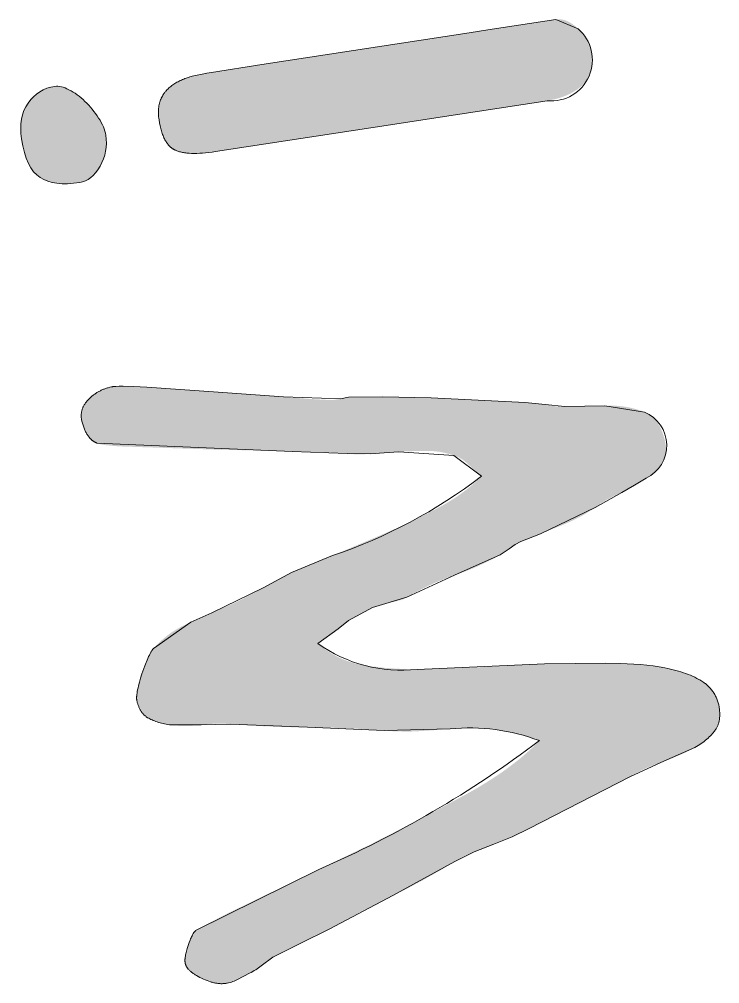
# Model space of a CAD drawing. Header units: millimetres. Extents: x 0 to 505, y 0 to 432.
# Drawn here: x 260.62 to 269.01, y 80.91 to 92.47 of the extents above; entities that cross this region are included whole.
import ezdxf

# ---------------------------------------------------------------- set-up
doc = ezdxf.new("R2010")
doc.units = ezdxf.units.MM
doc.header["$MEASUREMENT"] = 0
doc.layers.add('DEFAULT', color=4, linetype='Continuous')

msp = doc.modelspace()

# ---------------------------------------------------------------- hatches: boundary and pattern name
at = {"layer": 'DEFAULT', "extrusion": (0, 0, -1)}
for points in [[(-267.314, 92.361), (-267.331, 92.345), (-267.339, 92.337), (-267.346, 92.328), (-267.354, 92.32), (-267.361, 92.311), (-267.368, 92.303), (-267.375, 92.294), (-267.382, 92.285), (-267.388, 92.276), (-267.394, 92.267), (-267.4, 92.258), (-267.406, 92.249), (-267.412, 92.24), (-267.417, 92.231), (-267.422, 92.222), (-267.427, 92.213), (-267.432, 92.203), (-267.436, 92.194), (-267.44, 92.184), (-267.444, 92.175), (-267.448, 92.165), (-267.452, 92.155), (-267.455, 92.146), (-267.458, 92.136), (-267.461, 92.126), (-267.464, 92.116), (-267.467, 92.106), (-267.469, 92.096), (-267.471, 92.086), (-267.473, 92.075), (-267.475, 92.065), (-267.477, 92.05), (-267.479, 92.034), (-267.48, 92.019), (-267.481, 92.005), (-267.482, 91.99), (-267.482, 91.976), (-267.482, 91.962), (-267.482, 91.948), (-267.481, 91.934), (-267.48, 91.92), (-267.478, 91.907), (-267.476, 91.894), (-267.474, 91.881), (-267.471, 91.869), (-267.468, 91.856), (-267.465, 91.844), (-267.461, 91.832), (-267.457, 91.82), (-267.452, 91.809), (-267.447, 91.797), (-267.445, 91.792), (-267.442, 91.786), (-267.439, 91.781), (-267.436, 91.775), (-267.433, 91.77), (-267.43, 91.764), (-267.427, 91.759), (-267.424, 91.754), (-267.42, 91.749), (-267.417, 91.744), (-267.41, 91.734), (-267.402, 91.724), (-267.394, 91.714), (-267.386, 91.705), (-267.377, 91.695), (-267.368, 91.686), (-267.358, 91.678), (-267.349, 91.669), (-267.339, 91.661), (-267.329, 91.652), (-267.318, 91.644), (-267.308, 91.637), (-267.297, 91.629), (-267.286, 91.622), (-267.275, 91.614), (-267.263, 91.607), (-267.252, 91.601), (-267.24, 91.594), (-267.228, 91.587), (-267.216, 91.581), (-267.203, 91.575), (-267.191, 91.569), (-267.178, 91.564), (-267.165, 91.558), (-267.151, 91.553), (-267.138, 91.548), (-267.124, 91.543), (-267.096, 91.534), (-267.067, 91.525), (-267.038, 91.517), (-267.007, 91.511), (-266.976, 91.504), (-266.944, 91.499), (-266.944, 91.499), (-265.559, 91.286), (-265.559, 91.286), (-265.015, 91.203), (-265.015, 91.203), (-262.967, 90.889), (-262.926, 90.883), (-262.887, 90.878), (-262.849, 90.874), (-262.813, 90.871), (-262.778, 90.868), (-262.744, 90.867), (-262.712, 90.867), (-262.681, 90.867), (-262.652, 90.869), (-262.638, 90.87), (-262.624, 90.871), (-262.61, 90.873), (-262.597, 90.875), (-262.584, 90.877), (-262.572, 90.879), (-262.56, 90.882), (-262.548, 90.884), (-262.537, 90.887), (-262.526, 90.891), (-262.516, 90.894), (-262.505, 90.898), (-262.495, 90.901), (-262.486, 90.906), (-262.481, 90.908), (-262.477, 90.91), (-262.472, 90.912), (-262.468, 90.915), (-262.463, 90.918), (-262.459, 90.92), (-262.454, 90.923), (-262.45, 90.926), (-262.446, 90.929), (-262.442, 90.932), (-262.437, 90.936), (-262.433, 90.939), (-262.429, 90.943), (-262.425, 90.946), (-262.421, 90.95), (-262.418, 90.954), (-262.414, 90.958), (-262.41, 90.962), (-262.406, 90.966), (-262.402, 90.97), (-262.399, 90.975), (-262.395, 90.979), (-262.392, 90.984), (-262.388, 90.989), (-262.385, 90.993), (-262.381, 90.998), (-262.375, 91.009), (-262.368, 91.019), (-262.362, 91.031), (-262.356, 91.042), (-262.35, 91.054), (-262.345, 91.067), (-262.339, 91.08), (-262.334, 91.093), (-262.329, 91.107), (-262.324, 91.121), (-262.32, 91.136), (-262.316, 91.151), (-262.311, 91.167), (-262.307, 91.183), (-262.304, 91.199), (-262.297, 91.233), (-262.291, 91.27), (-262.288, 91.289), (-262.286, 91.307), (-262.284, 91.325), (-262.283, 91.343), (-262.283, 91.361), (-262.283, 91.378), (-262.284, 91.386), (-262.284, 91.395), (-262.285, 91.403), (-262.286, 91.411), (-262.287, 91.419), (-262.288, 91.427), (-262.289, 91.435), (-262.29, 91.443), (-262.292, 91.45), (-262.293, 91.458), (-262.295, 91.465), (-262.297, 91.473), (-262.299, 91.48), (-262.301, 91.487), (-262.304, 91.494), (-262.306, 91.501), (-262.309, 91.508), (-262.312, 91.515), (-262.315, 91.521), (-262.318, 91.528), (-262.324, 91.541), (-262.331, 91.554), (-262.338, 91.566), (-262.346, 91.578), (-262.35, 91.584), (-262.354, 91.589), (-262.358, 91.595), (-262.362, 91.601), (-262.367, 91.606), (-262.371, 91.612), (-262.376, 91.617), (-262.38, 91.622), (-262.385, 91.628), (-262.39, 91.633), (-262.395, 91.638), (-262.4, 91.643), (-262.41, 91.652), (-262.421, 91.662), (-262.432, 91.671), (-262.443, 91.68), (-262.455, 91.688), (-262.468, 91.696), (-262.48, 91.704), (-262.493, 91.712), (-262.506, 91.719), (-262.519, 91.726), (-262.532, 91.733), (-262.545, 91.739), (-262.559, 91.746), (-262.573, 91.752), (-262.587, 91.758), (-262.601, 91.763), (-262.615, 91.768), (-262.629, 91.773), (-262.644, 91.778), (-262.659, 91.783), (-262.674, 91.787), (-262.689, 91.791), (-262.749, 91.805), (-262.808, 91.818), (-262.864, 91.829), (-262.918, 91.838), (-262.918, 91.838), (-263.522, 91.931), (-263.522, 91.931), (-266.007, 92.312), (-266.007, 92.312), (-266.232, 92.347), (-266.232, 92.347), (-267.049, 92.472), (-267.053, 92.473), (-267.057, 92.473), (-267.061, 92.474), (-267.065, 92.474), (-267.069, 92.474), (-267.073, 92.475), (-267.077, 92.475), (-267.082, 92.475), (-267.086, 92.475), (-267.09, 92.475), (-267.094, 92.475), (-267.098, 92.474), (-267.102, 92.474), (-267.106, 92.474), (-267.11, 92.473), (-267.114, 92.473), (-267.123, 92.471), (-267.131, 92.47), (-267.139, 92.468), (-267.147, 92.466), (-267.156, 92.463), (-267.164, 92.461), (-267.172, 92.458), (-267.18, 92.454), (-267.189, 92.451), (-267.197, 92.447), (-267.205, 92.443), (-267.214, 92.438), (-267.222, 92.433), (-267.23, 92.428), (-267.239, 92.423), (-267.247, 92.417), (-267.255, 92.411), (-267.264, 92.405), (-267.272, 92.399), (-267.281, 92.392), (-267.289, 92.385), (-267.297, 92.377), (-267.306, 92.369)], [(-261.211, 91.631), (-261.224, 91.624), (-261.236, 91.617), (-261.248, 91.61), (-261.26, 91.603), (-261.273, 91.595), (-261.285, 91.587), (-261.297, 91.579), (-261.309, 91.57), (-261.321, 91.561), (-261.332, 91.552), (-261.356, 91.533), (-261.379, 91.512), (-261.403, 91.491), (-261.425, 91.468), (-261.448, 91.445), (-261.469, 91.421), (-261.49, 91.396), (-261.51, 91.371), (-261.529, 91.345), (-261.548, 91.319), (-261.566, 91.291), (-261.575, 91.278), (-261.583, 91.264), (-261.591, 91.251), (-261.599, 91.237), (-261.606, 91.224), (-261.612, 91.211), (-261.618, 91.198), (-261.624, 91.185), (-261.629, 91.172), (-261.633, 91.16), (-261.638, 91.147), (-261.642, 91.135), (-261.645, 91.123), (-261.648, 91.111), (-261.65, 91.099), (-261.652, 91.087), (-261.654, 91.074), (-261.656, 91.062), (-261.657, 91.049), (-261.658, 91.037), (-261.659, 91.024), (-261.659, 91.012), (-261.66, 91), (-261.66, 90.988), (-261.659, 90.976), (-261.659, 90.964), (-261.658, 90.952), (-261.657, 90.94), (-261.656, 90.928), (-261.654, 90.916), (-261.652, 90.904), (-261.65, 90.892), (-261.648, 90.881), (-261.646, 90.869), (-261.643, 90.858), (-261.64, 90.846), (-261.636, 90.835), (-261.633, 90.823), (-261.629, 90.812), (-261.625, 90.801), (-261.62, 90.79), (-261.616, 90.778), (-261.611, 90.767), (-261.606, 90.756), (-261.6, 90.745), (-261.595, 90.734), (-261.589, 90.723), (-261.583, 90.713), (-261.576, 90.702), (-261.57, 90.692), (-261.563, 90.682), (-261.557, 90.672), (-261.55, 90.662), (-261.543, 90.653), (-261.537, 90.644), (-261.53, 90.636), (-261.523, 90.627), (-261.516, 90.619), (-261.509, 90.612), (-261.501, 90.604), (-261.494, 90.597), (-261.487, 90.59), (-261.479, 90.584), (-261.472, 90.577), (-261.464, 90.571), (-261.456, 90.566), (-261.448, 90.56), (-261.441, 90.555), (-261.433, 90.551), (-261.425, 90.546), (-261.416, 90.542), (-261.408, 90.538), (-261.4, 90.535), (-261.392, 90.531), (-261.383, 90.528), (-261.375, 90.526), (-261.366, 90.523), (-261.357, 90.521), (-261.349, 90.519), (-261.34, 90.518), (-261.302, 90.512), (-261.265, 90.508), (-261.229, 90.505), (-261.195, 90.504), (-261.178, 90.503), (-261.161, 90.503), (-261.145, 90.504), (-261.129, 90.504), (-261.113, 90.505), (-261.098, 90.506), (-261.082, 90.507), (-261.067, 90.509), (-261.053, 90.511), (-261.038, 90.514), (-261.024, 90.516), (-261.01, 90.519), (-260.996, 90.522), (-260.983, 90.526), (-260.97, 90.53), (-260.957, 90.534), (-260.944, 90.538), (-260.932, 90.543), (-260.92, 90.548), (-260.908, 90.554), (-260.897, 90.559), (-260.886, 90.565), (-260.875, 90.572), (-260.864, 90.578), (-260.859, 90.582), (-260.854, 90.585), (-260.849, 90.589), (-260.844, 90.593), (-260.839, 90.596), (-260.834, 90.6), (-260.829, 90.605), (-260.824, 90.609), (-260.819, 90.613), (-260.815, 90.618), (-260.81, 90.622), (-260.805, 90.627), (-260.801, 90.632), (-260.796, 90.637), (-260.792, 90.642), (-260.787, 90.647), (-260.779, 90.658), (-260.77, 90.67), (-260.762, 90.681), (-260.754, 90.694), (-260.747, 90.706), (-260.739, 90.72), (-260.732, 90.733), (-260.725, 90.748), (-260.718, 90.762), (-260.711, 90.777), (-260.705, 90.793), (-260.699, 90.809), (-260.693, 90.826), (-260.687, 90.843), (-260.681, 90.861), (-260.676, 90.879), (-260.666, 90.916), (-260.657, 90.956), (-260.649, 90.997), (-260.642, 91.041), (-260.64, 91.057), (-260.637, 91.073), (-260.636, 91.089), (-260.634, 91.104), (-260.633, 91.12), (-260.632, 91.135), (-260.632, 91.15), (-260.632, 91.165), (-260.632, 91.18), (-260.632, 91.194), (-260.633, 91.209), (-260.634, 91.223), (-260.636, 91.237), (-260.637, 91.251), (-260.639, 91.265), (-260.642, 91.278), (-260.644, 91.292), (-260.647, 91.305), (-260.651, 91.318), (-260.654, 91.331), (-260.658, 91.343), (-260.662, 91.356), (-260.667, 91.368), (-260.672, 91.38), (-260.677, 91.392), (-260.682, 91.404), (-260.688, 91.415), (-260.694, 91.427), (-260.7, 91.438), (-260.707, 91.449), (-260.714, 91.46), (-260.721, 91.471), (-260.729, 91.481), (-260.736, 91.491), (-260.744, 91.501), (-260.752, 91.511), (-260.761, 91.52), (-260.769, 91.53), (-260.777, 91.538), (-260.786, 91.547), (-260.795, 91.555), (-260.804, 91.563), (-260.813, 91.571), (-260.822, 91.579), (-260.832, 91.586), (-260.841, 91.593), (-260.851, 91.599), (-260.861, 91.606), (-260.871, 91.612), (-260.881, 91.618), (-260.892, 91.623), (-260.902, 91.629), (-260.913, 91.634), (-260.924, 91.638), (-260.935, 91.643), (-260.946, 91.647), (-260.958, 91.651), (-260.969, 91.655), (-260.981, 91.658), (-260.993, 91.661), (-261.005, 91.664), (-261.017, 91.667), (-261.029, 91.669), (-261.042, 91.671), (-261.046, 91.672), (-261.051, 91.672), (-261.055, 91.673), (-261.06, 91.673), (-261.065, 91.673), (-261.069, 91.673), (-261.074, 91.673), (-261.079, 91.673), (-261.084, 91.673), (-261.089, 91.672), (-261.094, 91.671), (-261.099, 91.671), (-261.104, 91.67), (-261.109, 91.669), (-261.114, 91.668), (-261.12, 91.667), (-261.125, 91.665), (-261.13, 91.664), (-261.136, 91.662), (-261.141, 91.661), (-261.152, 91.657), (-261.164, 91.653), (-261.175, 91.648), (-261.187, 91.643), (-261.199, 91.637)], [(-262.144, 88.065), (-262.52, 88.042), (-263.784, 87.947), (-264.124, 87.922), (-264.336, 87.91), (-264.343, 87.91), (-264.349, 87.91), (-264.356, 87.91), (-264.363, 87.911), (-264.37, 87.911), (-264.378, 87.912), (-264.394, 87.913), (-264.411, 87.916), (-264.429, 87.918), (-264.448, 87.922), (-264.468, 87.926), (-264.468, 87.926), (-264.561, 87.946), (-264.642, 87.948), (-264.737, 87.949), (-264.971, 87.947), (-265.555, 87.935), (-266.68, 87.879), (-266.711, 87.879), (-266.741, 87.878), (-266.771, 87.876), (-266.801, 87.874), (-266.83, 87.87), (-266.86, 87.866), (-266.889, 87.861), (-266.918, 87.856), (-266.947, 87.85), (-266.976, 87.845), (-267.005, 87.841), (-267.035, 87.837), (-267.065, 87.835), (-267.095, 87.833), (-267.125, 87.832), (-267.155, 87.832), (-267.637, 87.842), (-267.669, 87.843), (-267.701, 87.843), (-267.733, 87.843), (-267.764, 87.842), (-267.795, 87.84), (-267.826, 87.837), (-267.856, 87.833), (-267.886, 87.829), (-267.915, 87.824), (-267.945, 87.818), (-267.973, 87.811), (-268.002, 87.803), (-268.03, 87.795), (-268.058, 87.786), (-268.085, 87.776), (-268.118, 87.763), (-268.124, 87.76), (-268.129, 87.758), (-268.135, 87.755), (-268.14, 87.752), (-268.146, 87.75), (-268.151, 87.747), (-268.157, 87.744), (-268.162, 87.741), (-268.167, 87.737), (-268.172, 87.734), (-268.177, 87.731), (-268.182, 87.727), (-268.187, 87.723), (-268.192, 87.719), (-268.197, 87.716), (-268.202, 87.712), (-268.207, 87.707), (-268.212, 87.703), (-268.216, 87.699), (-268.221, 87.694), (-268.225, 87.69), (-268.23, 87.685), (-268.234, 87.681), (-268.238, 87.676), (-268.243, 87.671), (-268.251, 87.66), (-268.259, 87.65), (-268.267, 87.639), (-268.275, 87.627), (-268.282, 87.615), (-268.289, 87.602), (-268.296, 87.59), (-268.303, 87.576), (-268.309, 87.562), (-268.315, 87.548), (-268.321, 87.534), (-268.327, 87.519), (-268.332, 87.503), (-268.338, 87.487), (-268.343, 87.471), (-268.347, 87.454), (-268.352, 87.437), (-268.356, 87.419), (-268.36, 87.401), (-268.363, 87.384), (-268.365, 87.375), (-268.366, 87.367), (-268.367, 87.358), (-268.368, 87.35), (-268.369, 87.342), (-268.369, 87.334), (-268.37, 87.325), (-268.37, 87.317), (-268.37, 87.31), (-268.37, 87.302), (-268.369, 87.294), (-268.369, 87.286), (-268.368, 87.279), (-268.368, 87.271), (-268.367, 87.264), (-268.365, 87.257), (-268.364, 87.249), (-268.362, 87.242), (-268.361, 87.235), (-268.359, 87.228), (-268.357, 87.221), (-268.355, 87.214), (-268.352, 87.208), (-268.35, 87.201), (-268.347, 87.194), (-268.344, 87.188), (-268.341, 87.181), (-268.338, 87.175), (-268.334, 87.169), (-268.331, 87.163), (-268.327, 87.156), (-268.323, 87.15), (-268.319, 87.144), (-268.315, 87.138), (-268.311, 87.132), (-268.306, 87.126), (-268.301, 87.12), (-268.296, 87.114), (-268.286, 87.102), (-268.275, 87.09), (-268.264, 87.078), (-268.252, 87.066), (-268.239, 87.055), (-268.226, 87.043), (-268.212, 87.031), (-268.197, 87.02), (-268.182, 87.008), (-268.166, 86.997), (-268.149, 86.985), (-268.132, 86.974), (-267.991, 86.889), (-267.915, 86.844), (-267.877, 86.822), (-267.838, 86.802), (-267.794, 86.782), (-267.751, 86.762), (-267.709, 86.742), (-267.669, 86.72), (-267.63, 86.697), (-267.592, 86.674), (-267.556, 86.65), (-267.52, 86.624), (-267.497, 86.607), (-267.473, 86.591), (-267.448, 86.575), (-267.424, 86.56), (-267.4, 86.545), (-267.375, 86.53), (-267.35, 86.517), (-267.326, 86.504), (-267.275, 86.478), (-267.22, 86.452), (-267.163, 86.427), (-267.102, 86.402), (-266.865, 86.308), (-266.628, 86.216), (-266.562, 86.177), (-266.554, 86.172), (-266.545, 86.167), (-266.537, 86.161), (-266.527, 86.155), (-266.508, 86.141), (-266.488, 86.125), (-266.477, 86.116), (-266.465, 86.108), (-266.453, 86.099), (-266.44, 86.09), (-266.412, 86.072), (-266.381, 86.053), (-266.31, 86.015), (-266.239, 85.979), (-266.17, 85.945), (-266.101, 85.913), (-266.033, 85.884), (-265.965, 85.857), (-265.899, 85.832), (-265.832, 85.809), (-265.766, 85.786), (-265.698, 85.76), (-265.629, 85.732), (-265.558, 85.701), (-265.487, 85.667), (-265.414, 85.63), (-265.339, 85.59), (-265.263, 85.548), (-265.261, 85.546), (-265.258, 85.544), (-265.255, 85.542), (-265.252, 85.54), (-265.248, 85.538), (-265.245, 85.536), (-265.241, 85.534), (-265.237, 85.532), (-265.233, 85.53), (-265.229, 85.528), (-265.22, 85.524), (-265.21, 85.52), (-265.2, 85.516), (-265.189, 85.513), (-265.177, 85.509), (-265.165, 85.505), (-265.152, 85.502), (-265.123, 85.495), (-264.958, 85.459), (-264.941, 85.455), (-264.925, 85.45), (-264.909, 85.446), (-264.893, 85.441), (-264.878, 85.435), (-264.863, 85.43), (-264.849, 85.424), (-264.701, 85.344), (-264.564, 85.266), (-264.551, 85.254), (-264.537, 85.242), (-264.522, 85.23), (-264.507, 85.217), (-264.474, 85.192), (-264.438, 85.166), (-264.194, 84.992), (-264.225, 84.966), (-264.258, 84.941), (-264.29, 84.917), (-264.324, 84.895), (-264.357, 84.874), (-264.391, 84.854), (-264.425, 84.836), (-264.442, 84.827), (-264.46, 84.819), (-264.477, 84.811), (-264.495, 84.803), (-264.512, 84.796), (-264.53, 84.789), (-264.548, 84.782), (-264.566, 84.776), (-264.584, 84.77), (-264.602, 84.764), (-264.62, 84.758), (-264.639, 84.753), (-264.657, 84.749), (-264.675, 84.744), (-264.694, 84.74), (-264.713, 84.736), (-264.732, 84.733), (-264.751, 84.73), (-264.827, 84.719), (-264.904, 84.71), (-264.982, 84.701), (-265.061, 84.695), (-265.221, 84.685), (-265.385, 84.681), (-266.12, 84.707), (-266.913, 84.746), (-267.646, 84.754), (-267.819, 84.752), (-267.902, 84.749), (-267.983, 84.744), (-268.062, 84.738), (-268.139, 84.73), (-268.213, 84.722), (-268.285, 84.711), (-268.355, 84.699), (-268.389, 84.693), (-268.422, 84.685), (-268.454, 84.678), (-268.486, 84.67), (-268.517, 84.661), (-268.547, 84.652), (-268.577, 84.642), (-268.606, 84.632), (-268.634, 84.622), (-268.661, 84.611), (-268.688, 84.599), (-268.714, 84.587), (-268.739, 84.574), (-268.764, 84.561), (-268.776, 84.555), (-268.787, 84.548), (-268.799, 84.541), (-268.81, 84.533), (-268.821, 84.526), (-268.831, 84.518), (-268.841, 84.511), (-268.851, 84.503), (-268.861, 84.494), (-268.87, 84.486), (-268.879, 84.478), (-268.888, 84.469), (-268.896, 84.46), (-268.904, 84.451), (-268.912, 84.442), (-268.92, 84.432), (-268.927, 84.422), (-268.934, 84.413), (-268.94, 84.403), (-268.947, 84.392), (-268.953, 84.382), (-268.958, 84.372), (-268.964, 84.361), (-268.969, 84.35), (-268.974, 84.339), (-268.978, 84.328), (-268.983, 84.316), (-268.987, 84.305), (-268.99, 84.293), (-268.994, 84.281), (-268.997, 84.269), (-269, 84.256), (-269.004, 84.233), (-269.006, 84.222), (-269.008, 84.21), (-269.009, 84.199), (-269.01, 84.188), (-269.011, 84.178), (-269.012, 84.167), (-269.012, 84.157), (-269.013, 84.146), (-269.013, 84.136), (-269.012, 84.126), (-269.012, 84.116), (-269.011, 84.106), (-269.01, 84.096), (-269.009, 84.087), (-269.008, 84.078), (-269.006, 84.068), (-269.004, 84.059), (-269.002, 84.05), (-269, 84.042), (-268.997, 84.033), (-268.995, 84.024), (-268.992, 84.016), (-268.988, 84.008), (-268.985, 84), (-268.981, 83.992), (-268.977, 83.984), (-268.973, 83.976), (-268.969, 83.969), (-268.964, 83.961), (-268.959, 83.954), (-268.949, 83.94), (-268.943, 83.933), (-268.938, 83.926), (-268.926, 83.912), (-268.914, 83.898), (-268.901, 83.884), (-268.888, 83.871), (-268.873, 83.857), (-268.859, 83.844), (-268.843, 83.831), (-268.827, 83.818), (-268.81, 83.805), (-268.792, 83.793), (-268.774, 83.78), (-268.755, 83.768), (-268.736, 83.756), (-268.716, 83.744), (-268.669, 83.719), (-268.62, 83.695), (-268.571, 83.671), (-268.52, 83.649), (-268.469, 83.627), (-268.416, 83.606), (-268.362, 83.585), (-268.307, 83.566), (-268.252, 83.546), (-268.2, 83.526), (-268.15, 83.505), (-268.102, 83.484), (-268.057, 83.462), (-268.013, 83.44), (-267.972, 83.418), (-267.933, 83.395), (-267.642, 83.238), (-267.337, 83.086), (-267.03, 82.932), (-266.73, 82.774), (-266.705, 82.76), (-266.68, 82.746), (-266.655, 82.733), (-266.63, 82.72), (-266.604, 82.708), (-266.578, 82.697), (-266.551, 82.686), (-266.524, 82.675), (-266.416, 82.632), (-266.305, 82.586), (-266.067, 82.493), (-266.039, 82.482), (-266.01, 82.47), (-265.982, 82.457), (-265.953, 82.443), (-265.923, 82.428), (-265.894, 82.412), (-265.865, 82.395), (-265.835, 82.377), (-265.655, 82.268), (-265.471, 82.164), (-265.285, 82.064), (-265.095, 81.97), (-264.712, 81.777), (-264.329, 81.569), (-264.246, 81.523), (-264.163, 81.479), (-264.077, 81.438), (-263.991, 81.4), (-263.905, 81.362), (-263.82, 81.321), (-263.736, 81.277), (-263.653, 81.231), (-263.582, 81.179), (-263.516, 81.129), (-263.5, 81.116), (-263.484, 81.104), (-263.467, 81.092), (-263.45, 81.081), (-263.432, 81.07), (-263.414, 81.059), (-263.395, 81.048), (-263.376, 81.038), (-263.231, 80.962), (-263.223, 80.958), (-263.207, 80.951), (-263.191, 80.945), (-263.175, 80.939), (-263.159, 80.933), (-263.142, 80.928), (-263.125, 80.924), (-263.107, 80.92), (-263.099, 80.918), (-263.091, 80.917), (-263.083, 80.916), (-263.074, 80.915), (-263.066, 80.914), (-263.057, 80.914), (-263.049, 80.913), (-263.04, 80.913), (-263.031, 80.913), (-263.022, 80.914), (-263.013, 80.914), (-263.004, 80.915), (-262.995, 80.916), (-262.985, 80.918), (-262.976, 80.919), (-262.966, 80.921), (-262.957, 80.923), (-262.947, 80.925), (-262.937, 80.927), (-262.927, 80.93), (-262.917, 80.932), (-262.907, 80.935), (-262.887, 80.942), (-262.866, 80.95), (-262.845, 80.958), (-262.823, 80.967), (-262.801, 80.978), (-262.78, 80.988), (-262.76, 80.999), (-262.74, 81.01), (-262.723, 81.021), (-262.714, 81.026), (-262.706, 81.032), (-262.698, 81.037), (-262.691, 81.043), (-262.683, 81.048), (-262.677, 81.054), (-262.67, 81.059), (-262.664, 81.065), (-262.658, 81.07), (-262.652, 81.076), (-262.647, 81.082), (-262.641, 81.087), (-262.637, 81.093), (-262.634, 81.096), (-262.632, 81.099), (-262.63, 81.101), (-262.628, 81.104), (-262.626, 81.107), (-262.624, 81.11), (-262.622, 81.113), (-262.621, 81.116), (-262.619, 81.119), (-262.617, 81.121), (-262.616, 81.124), (-262.614, 81.127), (-262.613, 81.13), (-262.612, 81.133), (-262.611, 81.136), (-262.61, 81.139), (-262.609, 81.142), (-262.608, 81.145), (-262.607, 81.148), (-262.606, 81.15), (-262.605, 81.153), (-262.604, 81.156), (-262.604, 81.161), (-262.603, 81.165), (-262.602, 81.17), (-262.602, 81.175), (-262.601, 81.18), (-262.601, 81.185), (-262.601, 81.191), (-262.601, 81.196), (-262.601, 81.202), (-262.601, 81.208), (-262.602, 81.213), (-262.602, 81.22), (-262.604, 81.232), (-262.606, 81.245), (-262.608, 81.259), (-262.611, 81.273), (-262.614, 81.288), (-262.618, 81.304), (-262.622, 81.32), (-262.627, 81.337), (-262.639, 81.372), (-262.651, 81.406), (-262.663, 81.437), (-262.669, 81.451), (-262.674, 81.465), (-262.68, 81.477), (-262.686, 81.489), (-262.691, 81.499), (-262.697, 81.509), (-262.7, 81.514), (-262.703, 81.518), (-262.705, 81.522), (-262.708, 81.526), (-262.711, 81.53), (-262.714, 81.533), (-262.716, 81.537), (-262.719, 81.54), (-262.72, 81.541), (-262.722, 81.543), (-262.723, 81.544), (-262.724, 81.545), (-262.726, 81.546), (-262.727, 81.548), (-262.728, 81.549), (-262.729, 81.55), (-262.815, 81.599), (-262.91, 81.651), (-263.125, 81.762), (-264.208, 82.284), (-264.813, 82.577), (-265.402, 82.877), (-265.971, 83.183), (-266.107, 83.26), (-266.235, 83.338), (-266.357, 83.417), (-266.414, 83.457), (-266.47, 83.498), (-266.524, 83.538), (-266.577, 83.579), (-266.627, 83.619), (-266.675, 83.661), (-266.722, 83.702), (-266.767, 83.743), (-266.809, 83.785), (-266.85, 83.827), (-266.757, 83.857), (-266.668, 83.884), (-266.584, 83.907), (-266.504, 83.927), (-266.428, 83.943), (-266.391, 83.95), (-266.356, 83.956), (-266.322, 83.961), (-266.289, 83.965), (-266.257, 83.968), (-266.226, 83.971), (-266.108, 83.977), (-266.05, 83.978), (-265.994, 83.978), (-265.939, 83.977), (-265.885, 83.976), (-265.832, 83.973), (-265.78, 83.968), (-265.579, 83.952), (-265.382, 83.939), (-265.334, 83.937), (-265.285, 83.936), (-265.236, 83.936), (-265.187, 83.937), (-265.138, 83.938), (-265.089, 83.941), (-265.039, 83.944), (-264.989, 83.948), (-264.759, 83.965), (-264.529, 83.976), (-264.299, 83.984), (-264.069, 83.987), (-263.84, 83.989), (-263.61, 83.997), (-263.38, 84.009), (-263.149, 84.025), (-263.108, 84.028), (-263.066, 84.03), (-263.024, 84.031), (-262.98, 84.03), (-262.935, 84.029), (-262.89, 84.026), (-262.843, 84.023), (-262.796, 84.018), (-262.748, 84.013), (-262.701, 84.009), (-262.653, 84.007), (-262.606, 84.007), (-262.558, 84.007), (-262.511, 84.009), (-262.464, 84.012), (-262.417, 84.017), (-262.377, 84.024), (-262.357, 84.028), (-262.339, 84.032), (-262.32, 84.037), (-262.303, 84.042), (-262.285, 84.046), (-262.269, 84.052), (-262.253, 84.057), (-262.237, 84.063), (-262.222, 84.069), (-262.207, 84.075), (-262.193, 84.082), (-262.18, 84.088), (-262.167, 84.095), (-262.154, 84.102), (-262.148, 84.106), (-262.142, 84.11), (-262.136, 84.114), (-262.131, 84.119), (-262.125, 84.123), (-262.12, 84.128), (-262.114, 84.133), (-262.109, 84.138), (-262.104, 84.143), (-262.099, 84.148), (-262.094, 84.154), (-262.09, 84.16), (-262.085, 84.166), (-262.081, 84.172), (-262.077, 84.178), (-262.072, 84.185), (-262.068, 84.191), (-262.064, 84.198), (-262.061, 84.205), (-262.057, 84.213), (-262.054, 84.22), (-262.05, 84.228), (-262.047, 84.235), (-262.044, 84.243), (-262.041, 84.251), (-262.038, 84.26), (-262.035, 84.268), (-262.033, 84.277), (-262.03, 84.286), (-262.028, 84.295), (-262.026, 84.304), (-262.024, 84.314), (-262.023, 84.316), (-262.023, 84.318), (-262.023, 84.321), (-262.022, 84.323), (-262.022, 84.326), (-262.022, 84.329), (-262.022, 84.332), (-262.022, 84.335), (-262.022, 84.341), (-262.022, 84.348), (-262.022, 84.355), (-262.023, 84.362), (-262.023, 84.37), (-262.024, 84.379), (-262.027, 84.397), (-262.03, 84.417), (-262.034, 84.438), (-262.039, 84.461), (-262.044, 84.484), (-262.056, 84.53), (-262.07, 84.578), (-262.086, 84.627), (-262.121, 84.723), (-262.157, 84.813), (-262.166, 84.834), (-262.175, 84.853), (-262.183, 84.87), (-262.188, 84.878), (-262.192, 84.886), (-262.196, 84.893), (-262.2, 84.9), (-262.204, 84.906), (-262.208, 84.912), (-262.212, 84.917), (-262.214, 84.92), (-262.216, 84.922), (-262.218, 84.925), (-262.22, 84.927), (-262.222, 84.929), (-262.251, 84.96), (-262.278, 84.988), (-262.306, 85.015), (-262.333, 85.04), (-262.36, 85.063), (-262.387, 85.085), (-262.4, 85.095), (-262.413, 85.105), (-262.427, 85.115), (-262.44, 85.124), (-262.467, 85.141), (-262.495, 85.158), (-262.523, 85.174), (-262.552, 85.19), (-262.581, 85.205), (-262.611, 85.219), (-262.641, 85.233), (-262.671, 85.246), (-262.733, 85.276), (-262.795, 85.306), (-262.858, 85.333), (-262.923, 85.36), (-263.056, 85.416), (-263.197, 85.479), (-263.285, 85.523), (-263.371, 85.568), (-263.456, 85.614), (-263.538, 85.661), (-263.621, 85.709), (-263.705, 85.755), (-263.791, 85.8), (-263.879, 85.843), (-264.369, 86.045), (-265.004, 86.313), (-265.165, 86.386), (-265.325, 86.461), (-265.482, 86.538), (-265.637, 86.618), (-265.713, 86.66), (-265.749, 86.681), (-265.785, 86.703), (-265.82, 86.725), (-265.855, 86.748), (-265.888, 86.771), (-265.921, 86.795), (-265.953, 86.818), (-265.985, 86.843), (-266.015, 86.867), (-266.045, 86.893), (-266.074, 86.918), (-266.102, 86.944), (-266.13, 86.971), (-266.157, 86.997), (-265.968, 87.166), (-265.96, 87.173), (-265.951, 87.18), (-265.943, 87.186), (-265.934, 87.193), (-265.925, 87.199), (-265.916, 87.204), (-265.907, 87.21), (-265.898, 87.215), (-265.889, 87.22), (-265.88, 87.224), (-265.871, 87.229), (-265.861, 87.233), (-265.852, 87.236), (-265.842, 87.239), (-265.833, 87.242), (-265.823, 87.245), (-265.805, 87.252), (-265.786, 87.258), (-265.767, 87.264), (-265.748, 87.269), (-265.729, 87.274), (-265.71, 87.279), (-265.69, 87.283), (-265.67, 87.286), (-265.651, 87.29), (-265.63, 87.292), (-265.61, 87.295), (-265.59, 87.297), (-265.569, 87.298), (-265.548, 87.299), (-265.527, 87.3), (-265.505, 87.3), (-265.335, 87.298), (-265.165, 87.29), (-264.99, 87.277), (-264.827, 87.267), (-264.791, 87.263), (-264.756, 87.261), (-264.72, 87.259), (-264.685, 87.259), (-264.65, 87.26), (-264.615, 87.262), (-264.58, 87.265), (-264.545, 87.269), (-264.491, 87.274), (-264.429, 87.278), (-264.28, 87.285), (-263.885, 87.295), (-262.919, 87.318), (-261.831, 87.354), (-261.758, 87.359), (-261.695, 87.365), (-261.667, 87.368), (-261.642, 87.371), (-261.619, 87.375), (-261.599, 87.378), (-261.59, 87.38), (-261.582, 87.382), (-261.574, 87.384), (-261.567, 87.386), (-261.56, 87.388), (-261.557, 87.389), (-261.555, 87.39), (-261.552, 87.391), (-261.549, 87.392), (-261.547, 87.393), (-261.545, 87.395), (-261.541, 87.396), (-261.536, 87.398), (-261.532, 87.4), (-261.528, 87.402), (-261.524, 87.404), (-261.52, 87.407), (-261.516, 87.409), (-261.513, 87.411), (-261.509, 87.414), (-261.505, 87.416), (-261.501, 87.419), (-261.497, 87.422), (-261.494, 87.425), (-261.49, 87.427), (-261.487, 87.43), (-261.483, 87.433), (-261.48, 87.437), (-261.476, 87.44), (-261.473, 87.443), (-261.469, 87.446), (-261.466, 87.45), (-261.463, 87.453), (-261.459, 87.457), (-261.456, 87.461), (-261.45, 87.468), (-261.444, 87.476), (-261.438, 87.485), (-261.432, 87.493), (-261.427, 87.502), (-261.421, 87.511), (-261.416, 87.521), (-261.411, 87.531), (-261.406, 87.541), (-261.401, 87.551), (-261.397, 87.562), (-261.392, 87.573), (-261.388, 87.585), (-261.384, 87.597), (-261.38, 87.609), (-261.376, 87.621), (-261.373, 87.634), (-261.369, 87.647), (-261.363, 87.674), (-261.362, 87.682), (-261.36, 87.69), (-261.359, 87.698), (-261.359, 87.706), (-261.358, 87.714), (-261.358, 87.722), (-261.358, 87.73), (-261.358, 87.738), (-261.359, 87.746), (-261.36, 87.754), (-261.361, 87.761), (-261.362, 87.769), (-261.364, 87.777), (-261.366, 87.784), (-261.368, 87.792), (-261.37, 87.8), (-261.373, 87.807), (-261.376, 87.815), (-261.379, 87.823), (-261.383, 87.83), (-261.387, 87.838), (-261.391, 87.845), (-261.395, 87.852), (-261.4, 87.86), (-261.405, 87.867), (-261.41, 87.875), (-261.415, 87.882), (-261.421, 87.889), (-261.427, 87.897), (-261.433, 87.904), (-261.44, 87.911), (-261.446, 87.918), (-261.453, 87.925), (-261.46, 87.932), (-261.468, 87.939), (-261.475, 87.946), (-261.482, 87.952), (-261.49, 87.959), (-261.497, 87.965), (-261.505, 87.971), (-261.513, 87.977), (-261.521, 87.982), (-261.529, 87.988), (-261.537, 87.993), (-261.545, 87.999), (-261.553, 88.004), (-261.562, 88.009), (-261.57, 88.013), (-261.579, 88.018), (-261.588, 88.022), (-261.596, 88.027), (-261.605, 88.031), (-261.614, 88.035), (-261.624, 88.039), (-261.633, 88.042), (-261.642, 88.046), (-261.652, 88.049), (-261.661, 88.052), (-261.671, 88.055), (-261.681, 88.058), (-261.701, 88.063), (-261.721, 88.068), (-261.726, 88.069), (-261.731, 88.07), (-261.736, 88.071), (-261.743, 88.071), (-261.757, 88.073), (-261.774, 88.073), (-261.813, 88.075), (-261.862, 88.075), (-261.985, 88.072)]]:
    msp.add_hatch(color=7, dxfattribs=at).paths.add_polyline_path(points, flags=0)

# ---------------------------------------------------------------- linework, layer by layer
at = {"layer": 'DEFAULT', "color": 7, "lineweight": 0}
for points in [[(267.314, 92.361, -0.73633), (266.944, 91.499), (265.559, 91.286), (265.015, 91.203), (262.967, 90.889), (262.926, 90.883), (262.887, 90.878), (262.849, 90.874), (262.813, 90.871), (262.778, 90.868), (262.744, 90.867), (262.712, 90.867), (262.681, 90.867), (262.652, 90.869), (262.638, 90.87), (262.624, 90.871), (262.61, 90.873), (262.597, 90.875), (262.584, 90.877), (262.572, 90.879), (262.56, 90.882), (262.548, 90.884), (262.537, 90.887), (262.526, 90.891), (262.516, 90.894), (262.505, 90.898), (262.495, 90.901), (262.486, 90.906), (262.481, 90.908), (262.477, 90.91), (262.472, 90.912), (262.468, 90.915), (262.463, 90.918), (262.459, 90.92), (262.454, 90.923), (262.45, 90.926), (262.446, 90.929), (262.442, 90.932), (262.437, 90.936), (262.433, 90.939), (262.429, 90.943), (262.425, 90.946), (262.421, 90.95), (262.418, 90.954), (262.414, 90.958), (262.41, 90.962), (262.406, 90.966), (262.402, 90.97), (262.399, 90.975), (262.395, 90.979), (262.392, 90.984), (262.388, 90.989), (262.385, 90.993), (262.381, 90.998), (262.375, 91.009), (262.368, 91.019), (262.362, 91.031), (262.356, 91.042), (262.35, 91.054), (262.345, 91.067), (262.339, 91.08), (262.334, 91.093), (262.329, 91.107), (262.324, 91.121), (262.32, 91.136), (262.316, 91.151), (262.311, 91.167), (262.307, 91.183), (262.304, 91.199), (262.297, 91.233), (262.291, 91.27), (262.288, 91.289), (262.286, 91.307), (262.284, 91.325), (262.283, 91.343), (262.283, 91.361), (262.283, 91.378), (262.284, 91.386), (262.284, 91.395), (262.285, 91.403), (262.286, 91.411), (262.287, 91.419), (262.288, 91.427), (262.289, 91.435), (262.29, 91.443), (262.292, 91.45), (262.293, 91.458), (262.295, 91.465), (262.297, 91.473), (262.299, 91.48), (262.301, 91.487), (262.304, 91.494), (262.306, 91.501), (262.309, 91.508), (262.312, 91.515), (262.315, 91.521), (262.318, 91.528), (262.324, 91.541), (262.331, 91.554), (262.338, 91.566), (262.346, 91.578), (262.35, 91.584), (262.354, 91.589), (262.358, 91.595), (262.362, 91.601), (262.367, 91.606), (262.371, 91.612), (262.376, 91.617), (262.38, 91.622), (262.385, 91.628), (262.39, 91.633), (262.395, 91.638), (262.4, 91.643), (262.41, 91.652), (262.421, 91.662), (262.432, 91.671), (262.443, 91.68), (262.455, 91.688), (262.468, 91.696), (262.48, 91.704), (262.493, 91.712), (262.506, 91.719), (262.519, 91.726), (262.532, 91.733), (262.545, 91.739), (262.559, 91.746), (262.573, 91.752), (262.587, 91.758), (262.601, 91.763), (262.615, 91.768), (262.629, 91.773), (262.644, 91.778), (262.659, 91.783), (262.674, 91.787), (262.689, 91.791), (262.749, 91.805), (262.808, 91.818), (262.864, 91.829), (262.918, 91.838), (263.522, 91.931), (266.007, 92.312), (266.232, 92.347), (267.049, 92.472)], [(262.144, 88.065), (262.945, 88.008), (263.784, 87.947), (264.468, 87.926), (264.561, 87.946), (264.971, 87.947), (265.555, 87.935), (266.68, 87.879), (266.918, 87.856), (267.155, 87.832), (267.637, 87.842), (268.112, 87.765, -0.646177), (268.132, 86.974), (267.991, 86.889), (267.838, 86.802), (267.52, 86.624), (266.865, 86.308), (266.628, 86.216), (266.562, 86.177), (266.488, 86.125), (266.381, 86.053), (265.832, 85.809), (265.263, 85.548), (264.849, 85.424), (264.564, 85.266), (264.438, 85.166), (264.194, 84.992, 0.182899), (265.385, 84.681), (266.913, 84.746), (267.646, 84.754), (267.819, 84.752), (267.902, 84.749), (267.983, 84.744), (268.062, 84.738), (268.139, 84.73), (268.213, 84.722), (268.285, 84.711), (268.355, 84.699), (268.389, 84.693), (268.422, 84.685), (268.454, 84.678), (268.486, 84.67), (268.517, 84.661), (268.547, 84.652), (268.577, 84.642), (268.606, 84.632), (268.634, 84.622), (268.661, 84.611), (268.688, 84.599), (268.714, 84.587), (268.739, 84.574), (268.764, 84.561), (268.776, 84.555), (268.787, 84.548), (268.799, 84.541), (268.81, 84.533), (268.821, 84.526), (268.831, 84.518), (268.841, 84.511), (268.851, 84.503), (268.861, 84.494), (268.87, 84.486), (268.879, 84.478), (268.888, 84.469), (268.896, 84.46), (268.904, 84.451), (268.912, 84.442), (268.92, 84.432), (268.927, 84.422), (268.934, 84.413), (268.94, 84.403), (268.947, 84.392), (268.953, 84.382), (268.958, 84.372), (268.964, 84.361), (268.969, 84.35), (268.974, 84.339), (268.978, 84.328), (268.983, 84.316), (268.987, 84.305), (268.99, 84.293), (268.994, 84.281), (268.997, 84.269), (269, 84.256), (269.004, 84.233), (269.006, 84.222), (269.008, 84.21), (269.009, 84.199), (269.01, 84.188), (269.011, 84.178), (269.012, 84.167), (269.012, 84.157), (269.013, 84.146), (269.013, 84.136), (269.012, 84.126), (269.012, 84.116), (269.011, 84.106), (269.01, 84.096), (269.009, 84.087), (269.008, 84.078), (269.006, 84.068), (269.004, 84.059), (269.002, 84.05), (269, 84.042), (268.997, 84.033), (268.995, 84.024), (268.992, 84.016), (268.988, 84.008), (268.985, 84), (268.981, 83.992), (268.977, 83.984), (268.973, 83.976), (268.969, 83.969), (268.964, 83.961), (268.959, 83.954), (268.949, 83.94), (268.943, 83.933), (268.938, 83.926), (268.926, 83.912), (268.914, 83.898), (268.901, 83.884), (268.888, 83.871), (268.873, 83.857), (268.859, 83.844), (268.843, 83.831), (268.827, 83.818), (268.81, 83.805), (268.792, 83.793), (268.774, 83.78), (268.755, 83.768), (268.736, 83.756), (268.716, 83.744), (268.307, 83.566), (267.933, 83.395), (267.337, 83.086), (266.73, 82.774), (266.524, 82.675), (266.305, 82.586), (266.067, 82.493), (265.835, 82.377), (265.095, 81.97), (264.329, 81.569), (263.991, 81.4), (263.653, 81.231), (263.516, 81.129), (263.5, 81.116), (263.484, 81.104), (263.467, 81.092), (263.45, 81.081), (263.432, 81.07), (263.414, 81.059), (263.395, 81.048), (263.376, 81.038), (263.231, 80.962), (263.223, 80.958), (263.207, 80.951), (263.191, 80.945), (263.175, 80.939), (263.159, 80.933), (263.142, 80.928), (263.125, 80.924), (263.107, 80.92), (263.099, 80.918), (263.091, 80.917), (263.083, 80.916), (263.074, 80.915), (263.066, 80.914), (263.057, 80.914), (263.049, 80.913), (263.04, 80.913), (263.031, 80.913), (263.022, 80.914), (263.013, 80.914), (263.004, 80.915), (262.995, 80.916), (262.985, 80.918), (262.976, 80.919), (262.966, 80.921), (262.957, 80.923), (262.947, 80.925), (262.937, 80.927), (262.927, 80.93), (262.917, 80.932), (262.907, 80.935), (262.887, 80.942), (262.866, 80.95), (262.845, 80.958), (262.823, 80.967), (262.801, 80.978), (262.78, 80.988), (262.76, 80.999), (262.74, 81.01), (262.723, 81.021), (262.714, 81.026), (262.706, 81.032), (262.698, 81.037), (262.691, 81.043), (262.683, 81.048), (262.677, 81.054), (262.67, 81.059), (262.664, 81.065), (262.658, 81.07), (262.652, 81.076), (262.647, 81.082), (262.641, 81.087), (262.637, 81.093), (262.634, 81.096), (262.632, 81.099), (262.63, 81.101), (262.628, 81.104), (262.626, 81.107), (262.624, 81.11), (262.622, 81.113), (262.621, 81.116), (262.619, 81.119), (262.617, 81.121), (262.616, 81.124), (262.614, 81.127), (262.613, 81.13), (262.612, 81.133), (262.611, 81.136), (262.61, 81.139), (262.609, 81.142), (262.608, 81.145), (262.607, 81.148), (262.606, 81.15), (262.605, 81.153), (262.604, 81.156), (262.604, 81.161), (262.603, 81.165), (262.602, 81.17), (262.602, 81.175), (262.601, 81.18), (262.601, 81.185), (262.601, 81.191), (262.601, 81.196), (262.601, 81.202), (262.601, 81.208), (262.602, 81.213), (262.602, 81.22), (262.604, 81.232), (262.606, 81.245), (262.608, 81.259), (262.611, 81.273), (262.614, 81.288), (262.618, 81.304), (262.622, 81.32), (262.627, 81.337), (262.639, 81.372), (262.651, 81.406), (262.663, 81.437), (262.669, 81.451), (262.674, 81.465), (262.68, 81.477), (262.686, 81.489), (262.691, 81.499), (262.697, 81.509), (262.7, 81.514), (262.703, 81.518), (262.705, 81.522), (262.708, 81.526), (262.711, 81.53), (262.714, 81.533), (262.716, 81.537), (262.719, 81.54), (262.72, 81.541), (262.722, 81.543), (262.723, 81.544), (262.724, 81.545), (262.726, 81.546), (262.727, 81.548), (262.728, 81.549), (262.729, 81.55), (264.208, 82.284, 0.059775), (266.85, 83.827, 0.116467), (265.78, 83.968), (264.989, 83.948), (264.069, 83.987), (263.149, 84.025), (262.796, 84.018), (262.417, 84.017), (262.377, 84.024), (262.357, 84.028), (262.339, 84.032), (262.32, 84.037), (262.303, 84.042), (262.285, 84.046), (262.269, 84.052), (262.253, 84.057), (262.237, 84.063), (262.222, 84.069), (262.207, 84.075), (262.193, 84.082), (262.18, 84.088), (262.167, 84.095), (262.154, 84.102), (262.148, 84.106), (262.142, 84.11), (262.136, 84.114), (262.131, 84.119), (262.125, 84.123), (262.12, 84.128), (262.114, 84.133), (262.109, 84.138), (262.104, 84.143), (262.099, 84.148), (262.094, 84.154), (262.09, 84.16), (262.085, 84.166), (262.081, 84.172), (262.077, 84.178), (262.072, 84.185), (262.068, 84.191), (262.064, 84.198), (262.061, 84.205), (262.057, 84.213), (262.054, 84.22), (262.05, 84.228), (262.047, 84.235), (262.044, 84.243), (262.041, 84.251), (262.038, 84.26), (262.035, 84.268), (262.033, 84.277), (262.03, 84.286), (262.028, 84.295), (262.026, 84.304), (262.024, 84.314), (262.023, 84.316), (262.023, 84.318), (262.023, 84.321), (262.022, 84.323), (262.022, 84.326), (262.022, 84.329), (262.022, 84.332), (262.022, 84.335), (262.022, 84.341), (262.022, 84.348), (262.022, 84.355), (262.023, 84.362), (262.023, 84.37), (262.024, 84.379), (262.027, 84.397), (262.03, 84.417), (262.034, 84.438), (262.039, 84.461), (262.044, 84.484), (262.056, 84.53), (262.07, 84.578), (262.086, 84.627), (262.121, 84.723), (262.157, 84.813), (262.166, 84.834), (262.175, 84.853), (262.183, 84.87), (262.188, 84.878), (262.192, 84.886), (262.196, 84.893), (262.2, 84.9), (262.204, 84.906), (262.208, 84.912), (262.212, 84.917), (262.214, 84.92), (262.216, 84.922), (262.218, 84.925), (262.22, 84.927), (262.222, 84.929), (262.224, 84.931), (262.671, 85.246), (262.923, 85.36), (263.538, 85.661), (263.879, 85.843), (264.369, 86.045, 0.081482), (266.157, 86.997), (265.823, 87.245), (265.165, 87.29), (264.99, 87.277), (264.827, 87.267), (264.545, 87.269), (263.885, 87.295), (261.545, 87.395), (261.541, 87.396), (261.536, 87.398), (261.532, 87.4), (261.528, 87.402), (261.524, 87.404), (261.52, 87.407), (261.516, 87.409), (261.513, 87.411), (261.509, 87.414), (261.505, 87.416), (261.501, 87.419), (261.497, 87.422), (261.494, 87.425), (261.49, 87.427), (261.487, 87.43), (261.483, 87.433), (261.48, 87.437), (261.476, 87.44), (261.473, 87.443), (261.469, 87.446), (261.466, 87.45), (261.463, 87.453), (261.459, 87.457), (261.456, 87.461), (261.45, 87.468), (261.444, 87.476), (261.438, 87.485), (261.432, 87.493), (261.427, 87.502), (261.421, 87.511), (261.416, 87.521), (261.411, 87.531), (261.406, 87.541), (261.401, 87.551), (261.397, 87.562), (261.392, 87.573), (261.388, 87.585), (261.384, 87.597), (261.38, 87.609), (261.376, 87.621), (261.373, 87.634), (261.369, 87.647), (261.363, 87.674), (261.362, 87.682), (261.36, 87.69), (261.359, 87.698), (261.359, 87.706), (261.358, 87.714), (261.358, 87.722), (261.358, 87.73), (261.358, 87.738), (261.359, 87.746), (261.36, 87.754), (261.361, 87.761), (261.362, 87.769), (261.364, 87.777), (261.366, 87.784), (261.368, 87.792), (261.37, 87.8), (261.373, 87.807), (261.376, 87.815), (261.379, 87.823), (261.383, 87.83), (261.387, 87.838), (261.391, 87.845), (261.395, 87.852), (261.4, 87.86), (261.405, 87.867), (261.41, 87.875), (261.415, 87.882), (261.421, 87.889), (261.427, 87.897), (261.433, 87.904), (261.44, 87.911), (261.446, 87.918), (261.453, 87.925), (261.46, 87.932), (261.468, 87.939), (261.475, 87.946), (261.482, 87.952), (261.49, 87.959), (261.497, 87.965), (261.505, 87.971), (261.513, 87.977), (261.521, 87.982), (261.529, 87.988), (261.537, 87.993), (261.545, 87.999), (261.553, 88.004), (261.562, 88.009), (261.57, 88.013), (261.579, 88.018), (261.588, 88.022), (261.596, 88.027), (261.605, 88.031), (261.614, 88.035), (261.624, 88.039), (261.633, 88.042), (261.642, 88.046), (261.652, 88.049), (261.661, 88.052), (261.671, 88.055), (261.681, 88.058), (261.701, 88.063), (261.721, 88.068), (261.726, 88.069), (261.731, 88.07), (261.736, 88.071), (261.743, 88.071), (261.757, 88.073), (261.774, 88.073), (261.813, 88.075), (261.862, 88.075), (261.985, 88.072)]]:
    msp.add_lwpolyline(points, format="xyb", close=True, dxfattribs=at)
msp.add_open_spline([(261.211, 91.631), (261.277, 91.597), (261.341, 91.55), (261.403, 91.491), (261.464, 91.431), (261.519, 91.365), (261.566, 91.291), (261.614, 91.218), (261.643, 91.15), (261.652, 91.087), (261.673, 90.952), (261.65, 90.828), (261.583, 90.713), (261.515, 90.597), (261.435, 90.532), (261.34, 90.518), (261.135, 90.486), (260.976, 90.506), (260.864, 90.578), (260.752, 90.65), (260.678, 90.804), (260.642, 91.041), (260.615, 91.214), (260.642, 91.358), (260.721, 91.471), (260.801, 91.584), (260.908, 91.651), (261.042, 91.671), (261.089, 91.679), (261.146, 91.665), (261.211, 91.631)], degree=3, knots=[0, 0, 0, 0, 1, 1, 1, 2, 2, 2, 3, 3, 3, 4, 4, 4, 5, 5, 5, 6, 6, 6, 7, 7, 7, 8, 8, 8, 9, 9, 9, 10, 10, 10, 10], dxfattribs=at)

doc.saveas('drawing.dxf')
